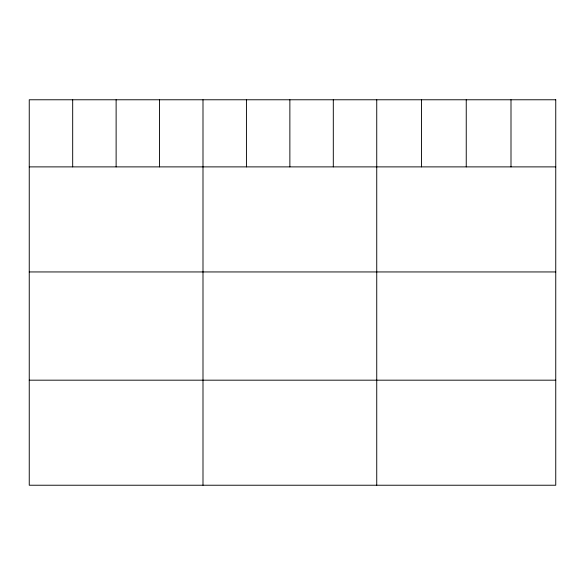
<?xml version="1.0" encoding="UTF-8"?>
<svg xmlns="http://www.w3.org/2000/svg" width="585" height="585" viewBox="0 0 585 585"><rect width="100%" height="100%" fill="white"/><g stroke="black" fill="none" stroke-linecap="round" stroke-linejoin="round"><path stroke-width="0.88" d="M29.25 166.886L555.75 166.886M29.25 271.945L555.75 271.945M29.25 380.177L555.75 380.177M510.997 99.772L510.997 166.886M466.245 99.772L466.245 166.886M421.492 99.772L421.492 166.886M376.74 99.772L376.74 485.228M333.304 99.772L333.304 166.886M289.867 99.772L289.867 166.886M246.431 99.772L246.431 166.886M202.995 99.772L202.995 485.228M159.559 99.772L159.559 166.886M116.123 99.772L116.123 166.886M72.686 99.772L72.686 166.886M555.75 99.772L29.25 99.772L29.25 485.228L555.75 485.228L555.75 99.772"/></g></svg>
